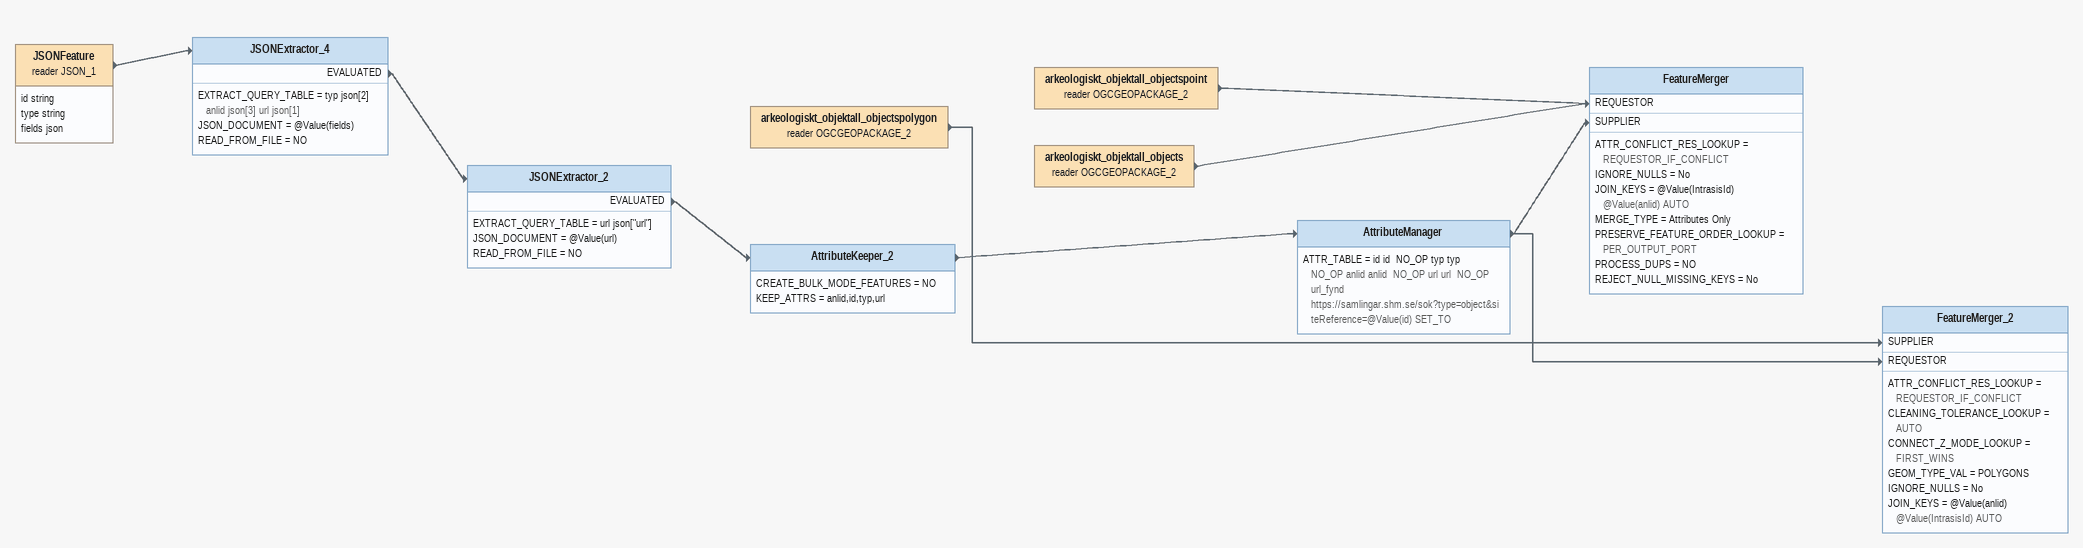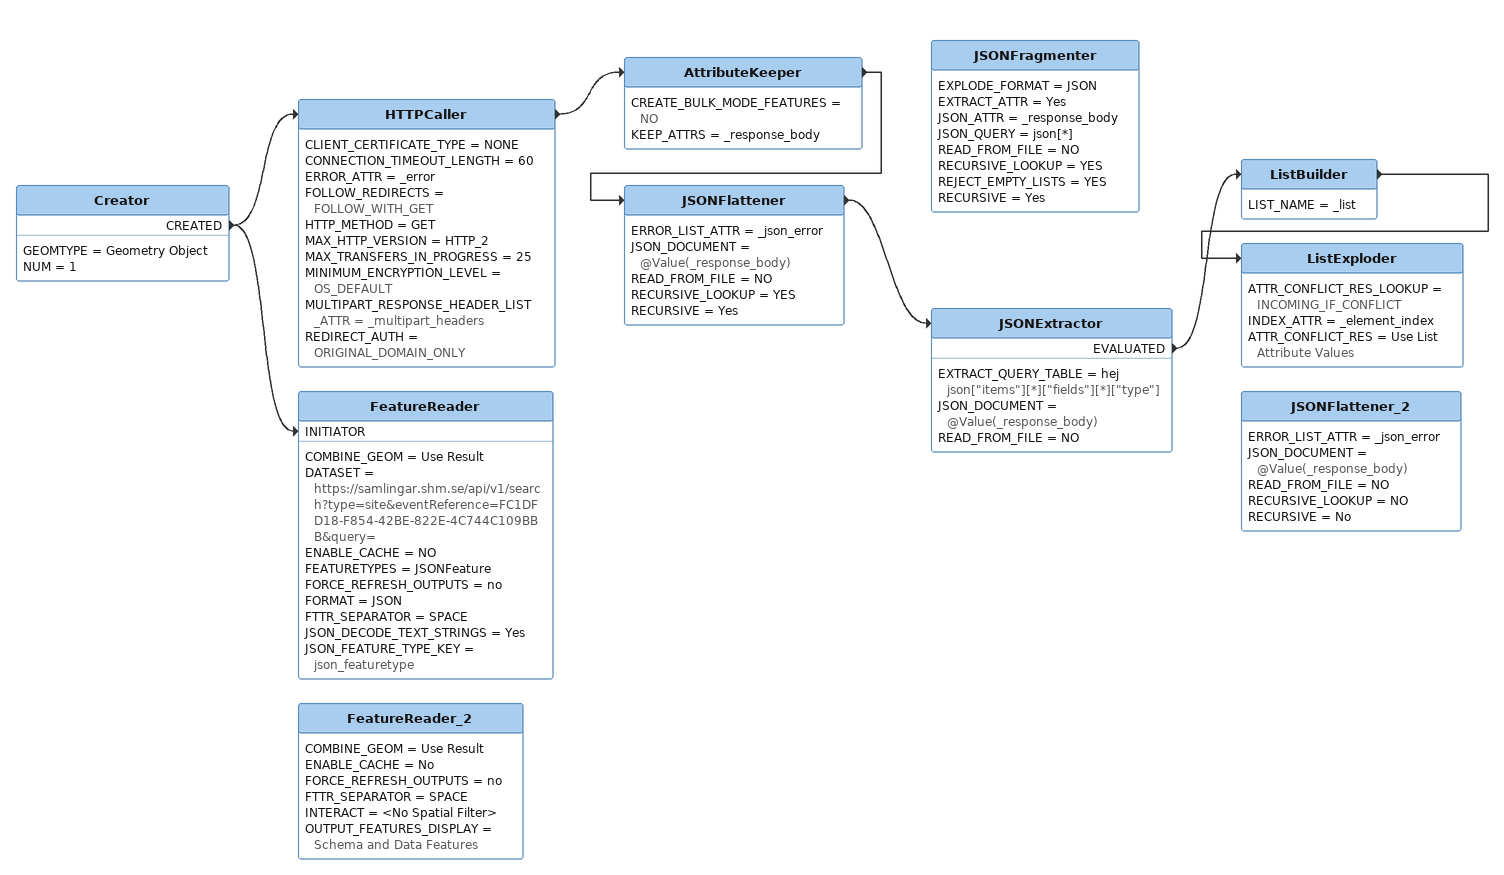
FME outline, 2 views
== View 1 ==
JSONFeature (reader JSON_1)
    attributes: id string, type string, fields json
    -> JSONExtractor_4
JSONExtractor_4
    EXTRACT_QUERY_TABLE = typ json[2] anlid json[3] url json[1]
    JSON_DOCUMENT = @Value(fields)
    READ_FROM_FILE = NO
    EVALUATED -> JSONExtractor_2
JSONExtractor_2
    EXTRACT_QUERY_TABLE = url json["url"]
    JSON_DOCUMENT = @Value(url)
    READ_FROM_FILE = NO
    EVALUATED -> AttributeKeeper_2
AttributeKeeper_2
    CREATE_BULK_MODE_FEATURES = NO
    KEEP_ATTRS = anlid,id,typ,url
    -> AttributeManager
AttributeManager
    ATTR_TABLE = id id  NO_OP typ typ  NO_OP anlid anlid  NO_OP url url  NO_OP  url_fynd https://samlingar.shm.se/sok?type=object&siteReference=@Value(id) SET_TO
    -> FeatureMerger [SUPPLIER]
    -> FeatureMerger_2 [REQUESTOR]
arkeologiskt_objektall_objectspoint (reader OGCGEOPACKAGE_2)
    -> FeatureMerger [REQUESTOR]
arkeologiskt_objektall_objectspolygon (reader OGCGEOPACKAGE_2)
    -> FeatureMerger_2 [SUPPLIER]
FeatureMerger_2
    ATTR_CONFLICT_RES_LOOKUP = REQUESTOR_IF_CONFLICT
    CLEANING_TOLERANCE_LOOKUP = AUTO
    CONNECT_Z_MODE_LOOKUP = FIRST_WINS
    GEOM_TYPE_VAL = POLYGONS
    IGNORE_NULLS = No
    JOIN_KEYS = @Value(anlid) @Value(IntrasisId) AUTO
arkeologiskt_objektall_objects (reader OGCGEOPACKAGE_2)
    -> FeatureMerger [REQUESTOR]
FeatureMerger
    ATTR_CONFLICT_RES_LOOKUP = REQUESTOR_IF_CONFLICT
    IGNORE_NULLS = No
    JOIN_KEYS = @Value(IntrasisId) @Value(anlid) AUTO
    MERGE_TYPE = Attributes Only
    PRESERVE_FEATURE_ORDER_LOOKUP = PER_OUTPUT_PORT
    PROCESS_DUPS = NO
    REJECT_NULL_MISSING_KEYS = No

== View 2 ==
Creator
    GEOMTYPE = Geometry Object
    NUM = 1
    CREATED -> HTTPCaller
    CREATED -> FeatureReader [INITIATOR]
HTTPCaller
    CLIENT_CERTIFICATE_TYPE = NONE
    CONNECTION_TIMEOUT_LENGTH = 60
    ERROR_ATTR = _error
    FOLLOW_REDIRECTS = FOLLOW_WITH_GET
    HTTP_METHOD = GET
    MAX_HTTP_VERSION = HTTP_2
    MAX_TRANSFERS_IN_PROGRESS = 25
    MINIMUM_ENCRYPTION_LEVEL = OS_DEFAULT
    MULTIPART_RESPONSE_HEADER_LIST_ATTR = _multipart_headers
    REDIRECT_AUTH = ORIGINAL_DOMAIN_ONLY
    -> AttributeKeeper
AttributeKeeper
    CREATE_BULK_MODE_FEATURES = NO
    KEEP_ATTRS = _response_body
    -> JSONFlattener
JSONFlattener
    ERROR_LIST_ATTR = _json_error
    JSON_DOCUMENT = @Value(_response_body)
    READ_FROM_FILE = NO
    RECURSIVE_LOOKUP = YES
    RECURSIVE = Yes
    -> JSONExtractor
JSONExtractor
    EXTRACT_QUERY_TABLE = hej json["items"][*]["fields"][*]["type"]
    JSON_DOCUMENT = @Value(_response_body)
    READ_FROM_FILE = NO
    EVALUATED -> ListBuilder
ListBuilder
    LIST_NAME = _list
    -> ListExploder
ListExploder
    ATTR_CONFLICT_RES_LOOKUP = INCOMING_IF_CONFLICT
    INDEX_ATTR = _element_index
    ATTR_CONFLICT_RES = Use List Attribute Values
FeatureReader
    COMBINE_GEOM = Use Result
    DATASET = https://samlingar.shm.se/api/v1/search?type=site&eventReference=FC1DFD18-F854-42BE-822E-4C744C109BBB&query=
    ENABLE_CACHE = NO
    FEATURETYPES = JSONFeature
    FORCE_REFRESH_OUTPUTS = no
    FORMAT = JSON
    FTTR_SEPARATOR = SPACE
    JSON_DECODE_TEXT_STRINGS = Yes
    JSON_FEATURE_TYPE_KEY = json_featuretype
FeatureReader_2
    COMBINE_GEOM = Use Result
    ENABLE_CACHE = No
    FORCE_REFRESH_OUTPUTS = no
    FTTR_SEPARATOR = SPACE
    INTERACT = <No Spatial Filter>
    OUTPUT_FEATURES_DISPLAY = Schema and Data Features
JSONFragmenter
    EXPLODE_FORMAT = JSON
    EXTRACT_ATTR = Yes
    JSON_ATTR = _response_body
    JSON_QUERY = json[*]
    READ_FROM_FILE = NO
    RECURSIVE_LOOKUP = YES
    REJECT_EMPTY_LISTS = YES
    RECURSIVE = Yes
JSONFlattener_2
    ERROR_LIST_ATTR = _json_error
    JSON_DOCUMENT = @Value(_response_body)
    READ_FROM_FILE = NO
    RECURSIVE_LOOKUP = NO
    RECURSIVE = No
